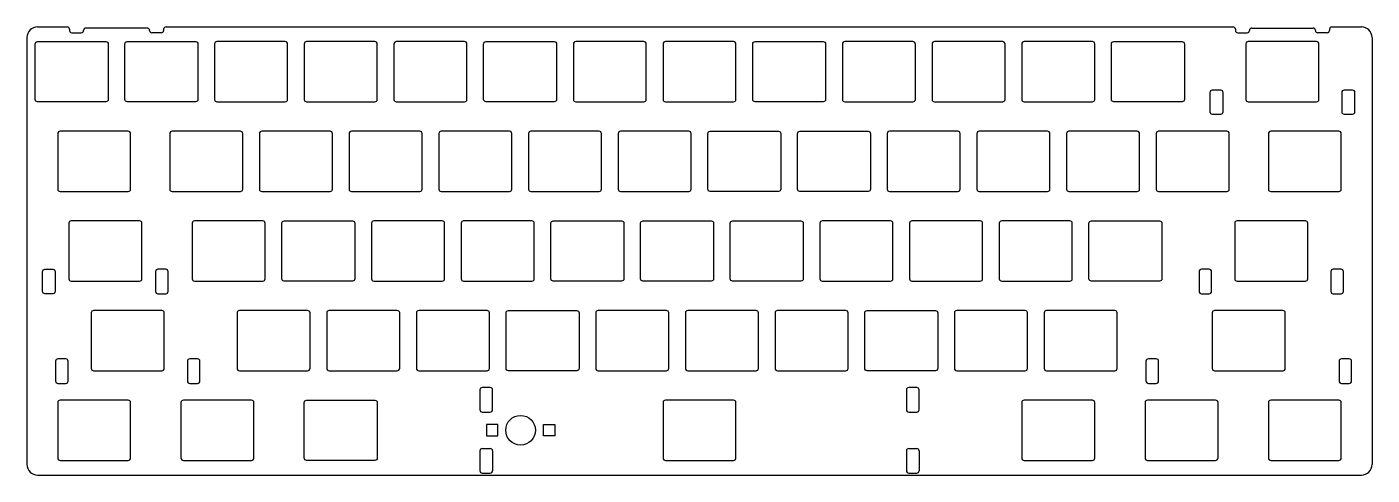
# Model space of a CAD drawing. Header units: millimetres. Extents: x -143 to 143, y -48 to 48.
import ezdxf

# ---------------------------------------------------------------- set-up
doc = ezdxf.new("R2010")
doc.units = ezdxf.units.MM
doc.layers.get('0').update_dxf_attribs({"linetype": 'CONTINUOUS'})

msp = doc.modelspace()

# ---------------------------------------------------------------- linework, layer by layer
for p, q in [((-140.625, 47.625), (-134.325, 47.625)), ((-133.825, 47.125), (-133.825, 46.875)), ((-133.325, 46.375), (-131.325, 46.375)), ((-117.325, 47.375), (-130.325, 47.375)), ((-114.325, 46.375), (-116.325, 46.375)), ((-113.825, 47.125), (-113.825, 46.875)), ((-113.325, 47.625), (113.325, 47.625)), ((113.825, 47.125), (113.825, 46.875)), ((114.325, 46.375), (116.325, 46.375)), ((117.325, 47.375), (130.325, 47.375)), ((133.325, 46.375), (131.325, 46.375)), ((133.825, 47.125), (133.825, 46.875)), ((134.325, 47.625), (140.625, 47.625)), ((-142.875, 45.375), (-142.875, -45.375)), ((142.875, 45.375), (142.875, -45.375)), ((-42.85, -36.9), (-45.25, -36.9)), ((-45.25, -36.9), (-45.25, -39.3)), ((-42.85, -39.3), (-42.85, -36.9)), ((-33.15, -36.9), (-30.75, -36.9)), ((-33.15, -39.3), (-33.15, -36.9)), ((-30.75, -36.9), (-30.75, -39.3)), ((-45.25, -39.3), (-42.85, -39.3)), ((-30.75, -39.3), (-33.15, -39.3)), ((-46.635, -42.475), (-46.635, -46.685)), ((-46.135, -41.975), (-44.465, -41.975)), ((-43.965, -42.475), (-43.965, -46.685)), ((43.965, -42.475), (43.965, -46.685)), ((44.465, -41.975), (46.135, -41.975)), ((46.635, -42.475), (46.635, -46.685)), ((-140.625, -47.625), (140.625, -47.625)), ((-46.135, -47.185), (-44.465, -47.185)), ((44.465, -47.185), (46.135, -47.185))]:
    msp.add_line(p, q)
for points in [[(-140.6, 44.5), (-126.1, 44.5, -0.414213562), (-125.6, 44), (-125.6, 32.2, -0.414213562), (-126.1, 31.7), (-140.6, 31.7, -0.414213562), (-141.1, 32.2), (-141.1, 44, -0.414213562)], [(-106.55, 44), (-106.55, 32.2, -0.414213562), (-107.05, 31.7), (-121.55, 31.7, -0.414213562), (-122.05, 32.2), (-122.05, 44, -0.414213562), (-121.55, 44.5), (-107.05, 44.5, -0.414213562)], [(-102.5, 31.7), (-88, 31.7, 0.414213562), (-87.5, 32.2), (-87.5, 44, 0.414213562), (-88, 44.5), (-102.5, 44.5, 0.414213562), (-103, 44), (-103, 32.2, 0.414213562)], [(-68.45, 44, 0.414213562), (-68.95, 44.5), (-83.45, 44.5, 0.414213562), (-83.95, 44), (-83.95, 32.2, 0.414213562), (-83.45, 31.7), (-68.95, 31.7, 0.414213562), (-68.45, 32.2)], [(-64.9, 44), (-64.9, 32.2, 0.414213562), (-64.4, 31.7), (-49.9, 31.7, 0.414213562), (-49.4, 32.2), (-49.4, 44, 0.414213562), (-49.9, 44.5), (-64.4, 44.5, 0.414213562)], [(-45.35, 44.5), (-30.85, 44.5, -0.414213562), (-30.35, 44), (-30.35, 32.2, -0.414213562), (-30.85, 31.7), (-45.35, 31.7, -0.414213562), (-45.85, 32.2), (-45.85, 44, -0.414213562)], [(-26.3, 31.7), (-11.8, 31.7, 0.414213562), (-11.3, 32.2), (-11.3, 44, 0.414213562), (-11.8, 44.5), (-26.3, 44.5, 0.414213562), (-26.8, 44), (-26.8, 32.2, 0.414213562)], [(7.75, 44, 0.414213562), (7.25, 44.5), (-7.25, 44.5, 0.414213562), (-7.75, 44), (-7.75, 32.2, 0.414213562), (-7.25, 31.7), (7.25, 31.7, 0.414213562), (7.75, 32.2)], [(26.8, 44), (26.8, 32.2, -0.414213562), (26.3, 31.7), (11.8, 31.7, -0.414213562), (11.3, 32.2), (11.3, 44, -0.414213562), (11.8, 44.5), (26.3, 44.5, -0.414213562)], [(30.85, 44.5, 0.414213562), (30.35, 44), (30.35, 32.2, 0.414213562), (30.85, 31.7), (45.35, 31.7, 0.414213562), (45.85, 32.2), (45.85, 44, 0.414213562), (45.35, 44.5)], [(64.9, 44, 0.414213562), (64.4, 44.5), (49.9, 44.5, 0.414213562), (49.4, 44), (49.4, 32.2, 0.414213562), (49.9, 31.7), (64.4, 31.7, 0.414213562), (64.9, 32.2)], [(83.95, 44, 0.414213562), (83.45, 44.5), (68.95, 44.5, 0.414213562), (68.45, 44), (68.45, 32.2, 0.414213562), (68.95, 31.7), (83.45, 31.7, 0.414213562), (83.95, 32.2)], [(88, 44.5), (102.5, 44.5, -0.414213562), (103, 44), (103, 32.2, -0.414213562), (102.5, 31.7), (88, 31.7, -0.414213562), (87.5, 32.2), (87.5, 44, -0.414213562)], [(131.075, 31.7, 0.414213562), (131.575, 32.2), (131.575, 44, 0.414213562), (131.075, 44.5), (116.575, 44.5, 0.414213562), (116.075, 44), (116.075, 32.2, 0.414213562), (116.575, 31.7)], [(108.99, 34.225), (110.66, 34.225, -0.414213562), (111.16, 33.725), (111.16, 29.515, -0.414213562), (110.66, 29.015), (108.99, 29.015, -0.414213562), (108.49, 29.515), (108.49, 33.725, -0.414213562)], [(139.16, 33.725), (139.16, 29.515, -0.414213562), (138.66, 29.015), (136.99, 29.015, -0.414213562), (136.49, 29.515), (136.49, 33.725, -0.414213562), (136.99, 34.225), (138.66, 34.225, -0.414213562)], [(-120.8375, 24.95, 0.414213562), (-121.3375, 25.45), (-135.8375, 25.45, 0.414213562), (-136.3375, 24.95), (-136.3375, 13.15, 0.414213562), (-135.8375, 12.65), (-121.3375, 12.65, 0.414213562), (-120.8375, 13.15)], [(-97.025, 24.95, 0.414213562), (-97.525, 25.45), (-112.025, 25.45, 0.414213562), (-112.525, 24.95), (-112.525, 13.15, 0.414213562), (-112.025, 12.65), (-97.525, 12.65, 0.414213562), (-97.025, 13.15)], [(-77.975, 24.95, 0.414213562), (-78.475, 25.45), (-92.975, 25.45, 0.414213562), (-93.475, 24.95), (-93.475, 13.15, 0.414213562), (-92.975, 12.65), (-78.475, 12.65, 0.414213562), (-77.975, 13.15)], [(-73.925, 25.45, 0.414213562), (-74.425, 24.95), (-74.425, 13.15, 0.414213562), (-73.925, 12.65), (-59.425, 12.65, 0.414213562), (-58.925, 13.15), (-58.925, 24.95, 0.414213562), (-59.425, 25.45)], [(-54.875, 25.45, 0.414213562), (-55.375, 24.95), (-55.375, 13.15, 0.414213562), (-54.875, 12.65), (-40.375, 12.65, 0.414213562), (-39.875, 13.15), (-39.875, 24.95, 0.414213562), (-40.375, 25.45)], [(-21.325, 12.65, 0.414213562), (-20.825, 13.15), (-20.825, 24.95, 0.414213562), (-21.325, 25.45), (-35.825, 25.45, 0.414213562), (-36.325, 24.95), (-36.325, 13.15, 0.414213562), (-35.825, 12.65)], [(-16.775, 25.45, 0.414213562), (-17.275, 24.95), (-17.275, 13.15, 0.414213562), (-16.775, 12.65), (-2.275, 12.65, 0.414213562), (-1.775, 13.15), (-1.775, 24.95, 0.414213562), (-2.275, 25.45)], [(17.275, 24.95), (17.275, 13.15, -0.414213562), (16.775, 12.65), (2.275, 12.65, -0.414213562), (1.775, 13.15), (1.775, 24.95, -0.414213562), (2.275, 25.45), (16.775, 25.45, -0.414213562)], [(36.325, 24.95), (36.325, 13.15, -0.414213562), (35.825, 12.65), (21.325, 12.65, -0.414213562), (20.825, 13.15), (20.825, 24.95, -0.414213562), (21.325, 25.45), (35.825, 25.45, -0.414213562)], [(39.875, 24.95), (39.875, 13.15, 0.414213562), (40.375, 12.65), (54.875, 12.65, 0.414213562), (55.375, 13.15), (55.375, 24.95, 0.414213562), (54.875, 25.45), (40.375, 25.45, 0.414213562)], [(73.925, 12.65, 0.414213562), (74.425, 13.15), (74.425, 24.95, 0.414213562), (73.925, 25.45), (59.425, 25.45, 0.414213562), (58.925, 24.95), (58.925, 13.15, 0.414213562), (59.425, 12.65)], [(78.475, 12.65), (92.975, 12.65, 0.414213562), (93.475, 13.15), (93.475, 24.95, 0.414213562), (92.975, 25.45), (78.475, 25.45, 0.414213562), (77.975, 24.95), (77.975, 13.15, 0.414213562)], [(97.525, 12.65), (112.025, 12.65, 0.414213562), (112.525, 13.15), (112.525, 24.95, 0.414213562), (112.025, 25.45), (97.525, 25.45, 0.414213562), (97.025, 24.95), (97.025, 13.15, 0.414213562)], [(121.3375, 12.65), (135.8375, 12.65, 0.414213562), (136.3375, 13.15), (136.3375, 24.95, 0.414213562), (135.8375, 25.45), (121.3375, 25.45, 0.414213562), (120.8375, 24.95), (120.8375, 13.15, 0.414213562)], [(-133.95625, 5.9), (-133.95625, -5.9, 0.414213562), (-133.45625, -6.4), (-118.95625, -6.4, 0.414213562), (-118.45625, -5.9), (-118.45625, 5.9, 0.414213562), (-118.95625, 6.4), (-133.45625, 6.4, 0.414213562)], [(-107.2625, 6.4, 0.414213562), (-107.7625, 5.9), (-107.7625, -5.9, 0.414213562), (-107.2625, -6.4), (-92.7625, -6.4, 0.414213562), (-92.2625, -5.9), (-92.2625, 5.9, 0.414213562), (-92.7625, 6.4)], [(-88.2125, 6.4), (-73.7125, 6.4, -0.414213562), (-73.2125, 5.9), (-73.2125, -5.9, -0.414213562), (-73.7125, -6.4), (-88.2125, -6.4, -0.414213562), (-88.7125, -5.9), (-88.7125, 5.9, -0.414213562)], [(-69.6625, 5.9), (-69.6625, -5.9, 0.414213562), (-69.1625, -6.4), (-54.6625, -6.4, 0.414213562), (-54.1625, -5.9), (-54.1625, 5.9, 0.414213562), (-54.6625, 6.4), (-69.1625, 6.4, 0.414213562)], [(-35.6125, -6.4, 0.414213562), (-35.1125, -5.9), (-35.1125, 5.9, 0.414213562), (-35.6125, 6.4), (-50.1125, 6.4, 0.414213562), (-50.6125, 5.9), (-50.6125, -5.9, 0.414213562), (-50.1125, -6.4)], [(-16.0625, 5.9), (-16.0625, -5.9, -0.414213562), (-16.5625, -6.4), (-31.0625, -6.4, -0.414213562), (-31.5625, -5.9), (-31.5625, 5.9, -0.414213562), (-31.0625, 6.4), (-16.5625, 6.4, -0.414213562)], [(-12.0125, 6.4), (2.4875, 6.4, -0.414213562), (2.9875, 5.9), (2.9875, -5.9, -0.414213562), (2.4875, -6.4), (-12.0125, -6.4, -0.414213562), (-12.5125, -5.9), (-12.5125, 5.9, -0.414213562)], [(7.0375, 6.4), (21.5375, 6.4, -0.414213562), (22.0375, 5.9), (22.0375, -5.9, -0.414213562), (21.5375, -6.4), (7.0375, -6.4, -0.414213562), (6.5375, -5.9), (6.5375, 5.9, -0.414213562)], [(40.5875, -6.4, 0.414213562), (41.0875, -5.9), (41.0875, 5.9, 0.414213562), (40.5875, 6.4), (26.0875, 6.4, 0.414213562), (25.5875, 5.9), (25.5875, -5.9, 0.414213562), (26.0875, -6.4)], [(45.1375, 6.4, 0.414213562), (44.6375, 5.9), (44.6375, -5.9, 0.414213562), (45.1375, -6.4), (59.6375, -6.4, 0.414213562), (60.1375, -5.9), (60.1375, 5.9, 0.414213562), (59.6375, 6.4)], [(64.1875, 6.4, 0.414213562), (63.6875, 5.9), (63.6875, -5.9, 0.414213562), (64.1875, -6.4), (78.6875, -6.4, 0.414213562), (79.1875, -5.9), (79.1875, 5.9, 0.414213562), (78.6875, 6.4)], [(83.2375, 6.4), (97.7375, 6.4, -0.414213562), (98.2375, 5.9), (98.2375, -5.9, -0.414213562), (97.7375, -6.4), (83.2375, -6.4, -0.414213562), (82.7375, -5.9), (82.7375, 5.9, -0.414213562)], [(129.19375, 5.9, 0.414213562), (128.69375, 6.4), (114.19375, 6.4, 0.414213562), (113.69375, 5.9), (113.69375, -5.9, 0.414213562), (114.19375, -6.4), (128.69375, -6.4, 0.414213562), (129.19375, -5.9)], [(-139.04125, -3.875), (-137.37125, -3.875, -0.414213562), (-136.87125, -4.375), (-136.87125, -8.585, -0.414213562), (-137.37125, -9.085), (-139.04125, -9.085, -0.414213562), (-139.54125, -8.585), (-139.54125, -4.375, -0.414213562)], [(-112.87125, -4.375, 0.414213562), (-113.37125, -3.875), (-115.04125, -3.875, 0.414213562), (-115.54125, -4.375), (-115.54125, -8.585, 0.414213562), (-115.04125, -9.085), (-113.37125, -9.085, 0.414213562), (-112.87125, -8.585)], [(108.27875, -9.085, 0.414213562), (108.77875, -8.585), (108.77875, -4.375, 0.414213562), (108.27875, -3.875), (106.60875, -3.875, 0.414213562), (106.10875, -4.375), (106.10875, -8.585, 0.414213562), (106.60875, -9.085)], [(136.77875, -4.375, 0.414213562), (136.27875, -3.875), (134.60875, -3.875, 0.414213562), (134.10875, -4.375), (134.10875, -8.585, 0.414213562), (134.60875, -9.085), (136.27875, -9.085, 0.414213562), (136.77875, -8.585)], [(-128.69375, -12.65, 0.414213562), (-129.19375, -13.15), (-129.19375, -24.95, 0.414213562), (-128.69375, -25.45), (-114.19375, -25.45, 0.414213562), (-113.69375, -24.95), (-113.69375, -13.15, 0.414213562), (-114.19375, -12.65)], [(-97.7375, -25.45), (-83.2375, -25.45, 0.414213562), (-82.7375, -24.95), (-82.7375, -13.15, 0.414213562), (-83.2375, -12.65), (-97.7375, -12.65, 0.414213562), (-98.2375, -13.15), (-98.2375, -24.95, 0.414213562)], [(-78.6875, -12.65, 0.414213562), (-79.1875, -13.15), (-79.1875, -24.95, 0.414213562), (-78.6875, -25.45), (-64.1875, -25.45, 0.414213562), (-63.6875, -24.95), (-63.6875, -13.15, 0.414213562), (-64.1875, -12.65)], [(-60.1375, -13.15), (-60.1375, -24.95, 0.414213562), (-59.6375, -25.45), (-45.1375, -25.45, 0.414213562), (-44.6375, -24.95), (-44.6375, -13.15, 0.414213562), (-45.1375, -12.65), (-59.6375, -12.65, 0.414213562)], [(-40.5875, -12.65), (-26.0875, -12.65, -0.414213562), (-25.5875, -13.15), (-25.5875, -24.95, -0.414213562), (-26.0875, -25.45), (-40.5875, -25.45, -0.414213562), (-41.0875, -24.95), (-41.0875, -13.15, -0.414213562)], [(-22.0375, -13.15), (-22.0375, -24.95, 0.414213562), (-21.5375, -25.45), (-7.0375, -25.45, 0.414213562), (-6.5375, -24.95), (-6.5375, -13.15, 0.414213562), (-7.0375, -12.65), (-21.5375, -12.65, 0.414213562)], [(-2.9875, -13.15), (-2.9875, -24.95, 0.414213562), (-2.4875, -25.45), (12.0125, -25.45, 0.414213562), (12.5125, -24.95), (12.5125, -13.15, 0.414213562), (12.0125, -12.65), (-2.4875, -12.65, 0.414213562)], [(16.5625, -25.45), (31.0625, -25.45, 0.414213562), (31.5625, -24.95), (31.5625, -13.15, 0.414213562), (31.0625, -12.65), (16.5625, -12.65, 0.414213562), (16.0625, -13.15), (16.0625, -24.95, 0.414213562)], [(35.6125, -12.65), (50.1125, -12.65, -0.414213562), (50.6125, -13.15), (50.6125, -24.95, -0.414213562), (50.1125, -25.45), (35.6125, -25.45, -0.414213562), (35.1125, -24.95), (35.1125, -13.15, -0.414213562)], [(69.1625, -25.45, 0.414213562), (69.6625, -24.95), (69.6625, -13.15, 0.414213562), (69.1625, -12.65), (54.6625, -12.65, 0.414213562), (54.1625, -13.15), (54.1625, -24.95, 0.414213562), (54.6625, -25.45)], [(73.2125, -13.15), (73.2125, -24.95, 0.414213562), (73.7125, -25.45), (88.2125, -25.45, 0.414213562), (88.7125, -24.95), (88.7125, -13.15, 0.414213562), (88.2125, -12.65), (73.7125, -12.65, 0.414213562)], [(108.93125, -13.15), (108.93125, -24.95, 0.414213562), (109.43125, -25.45), (123.93125, -25.45, 0.414213562), (124.43125, -24.95), (124.43125, -13.15, 0.414213562), (123.93125, -12.65), (109.43125, -12.65, 0.414213562)], [(-136.27875, -28.135), (-134.60875, -28.135, 0.414213562), (-134.10875, -27.635), (-134.10875, -23.425, 0.414213562), (-134.60875, -22.925), (-136.27875, -22.925, 0.414213562), (-136.77875, -23.425), (-136.77875, -27.635, 0.414213562)], [(-106.60875, -28.135, 0.414213562), (-106.10875, -27.635), (-106.10875, -23.425, 0.414213562), (-106.60875, -22.925), (-108.27875, -22.925, 0.414213562), (-108.77875, -23.425), (-108.77875, -27.635, 0.414213562), (-108.27875, -28.135)], [(95.34625, -22.925, 0.414213562), (94.84625, -23.425), (94.84625, -27.635, 0.414213562), (95.34625, -28.135), (97.01625, -28.135, 0.414213562), (97.51625, -27.635), (97.51625, -23.425, 0.414213562), (97.01625, -22.925)], [(135.84625, -23.425), (135.84625, -27.635, 0.414213562), (136.34625, -28.135), (138.01625, -28.135, 0.414213562), (138.51625, -27.635), (138.51625, -23.425, 0.414213562), (138.01625, -22.925), (136.34625, -22.925, 0.414213562)], [(-43.965, -33.725), (-43.965, -29.515, 0.414213562), (-44.465, -29.015), (-46.135, -29.015, 0.414213562), (-46.635, -29.515), (-46.635, -33.725, 0.414213562), (-46.135, -34.225), (-44.465, -34.225, 0.414213562)], [(46.135, -29.015), (44.465, -29.015, 0.414213562), (43.965, -29.515), (43.965, -33.725, 0.414213562), (44.465, -34.225), (46.135, -34.225, 0.414213562), (46.635, -33.725), (46.635, -29.515, 0.414213562)], [(-136.3375, -44, 0.414213562), (-135.8375, -44.5), (-121.3375, -44.5, 0.414213562), (-120.8375, -44), (-120.8375, -32.2, 0.414213562), (-121.3375, -31.7), (-135.8375, -31.7, 0.414213562), (-136.3375, -32.2)], [(-109.64375, -44.5), (-95.14375, -44.5, 0.414213562), (-94.64375, -44), (-94.64375, -32.2, 0.414213562), (-95.14375, -31.7), (-109.64375, -31.7, 0.414213562), (-110.14375, -32.2), (-110.14375, -44, 0.414213562)], [(-68.45, -32.2), (-68.45, -44, -0.414213562), (-68.95, -44.5), (-83.45, -44.5, -0.414213562), (-83.95, -44), (-83.95, -32.2, -0.414213562), (-83.45, -31.7), (-68.95, -31.7, -0.414213562)], [(-7.25, -44.5), (7.25, -44.5, 0.414213562), (7.75, -44), (7.75, -32.2, 0.414213562), (7.25, -31.7), (-7.25, -31.7, 0.414213562), (-7.75, -32.2), (-7.75, -44, 0.414213562)], [(68.45, -44, 0.414213562), (68.95, -44.5), (83.45, -44.5, 0.414213562), (83.95, -44), (83.95, -32.2, 0.414213562), (83.45, -31.7), (68.95, -31.7, 0.414213562), (68.45, -32.2)], [(94.64375, -32.2), (94.64375, -44, 0.414213562), (95.14375, -44.5), (109.64375, -44.5, 0.414213562), (110.14375, -44), (110.14375, -32.2, 0.414213562), (109.64375, -31.7), (95.14375, -31.7, 0.414213562)], [(121.3375, -31.7, 0.414213562), (120.8375, -32.2), (120.8375, -44, 0.414213562), (121.3375, -44.5), (135.8375, -44.5, 0.414213562), (136.3375, -44), (136.3375, -32.2, 0.414213562), (135.8375, -31.7)]]:
    msp.add_lwpolyline(points, format="xyb", close=True)
msp.add_circle((-38, -38.1), 3.15)
for centre, radius, start, end in [((-140.625, 45.375), 2.25, 90, 180), ((-134.325, 47.125), 0.5, 0, 90), ((-133.325, 46.875), 0.5, 180, 270), ((-131.325, 46.875), 0.5, -90, 0), ((-130.325, 46.875), 0.5, 90, 180), ((-117.325, 46.875), 0.5, 0, 90), ((-116.325, 46.875), 0.5, 180, 270), ((-114.325, 46.875), 0.5, -90, 0), ((-113.325, 47.125), 0.5, 90, 180), ((113.325, 47.125), 0.5, 0, 90), ((114.325, 46.875), 0.5, 180, 270), ((116.325, 46.875), 0.5, -90, 0), ((117.325, 46.875), 0.5, 90, 180), ((130.325, 46.875), 0.5, 0, 90), ((131.325, 46.875), 0.5, 180, 270), ((133.325, 46.875), 0.5, -90, 0), ((134.325, 47.125), 0.5, 90, 180), ((140.625, 45.375), 2.25, 0, 90), ((-46.135, -42.475), 0.5, 90, 180), ((-44.465, -42.475), 0.5, 0, 90), ((44.465, -42.475), 0.5, 90, 180), ((46.135, -42.475), 0.5, 0, 90), ((-140.625, -45.375), 2.25, 180, 270), ((140.625, -45.375), 2.25, -90, 0), ((-46.135, -46.685), 0.5, 180, 270), ((-44.465, -46.685), 0.5, -90, 0), ((44.465, -46.685), 0.5, 180, 270), ((46.135, -46.685), 0.5, -90, 0)]:
    msp.add_arc(centre, radius, start, end)

doc.saveas('drawing.dxf')
